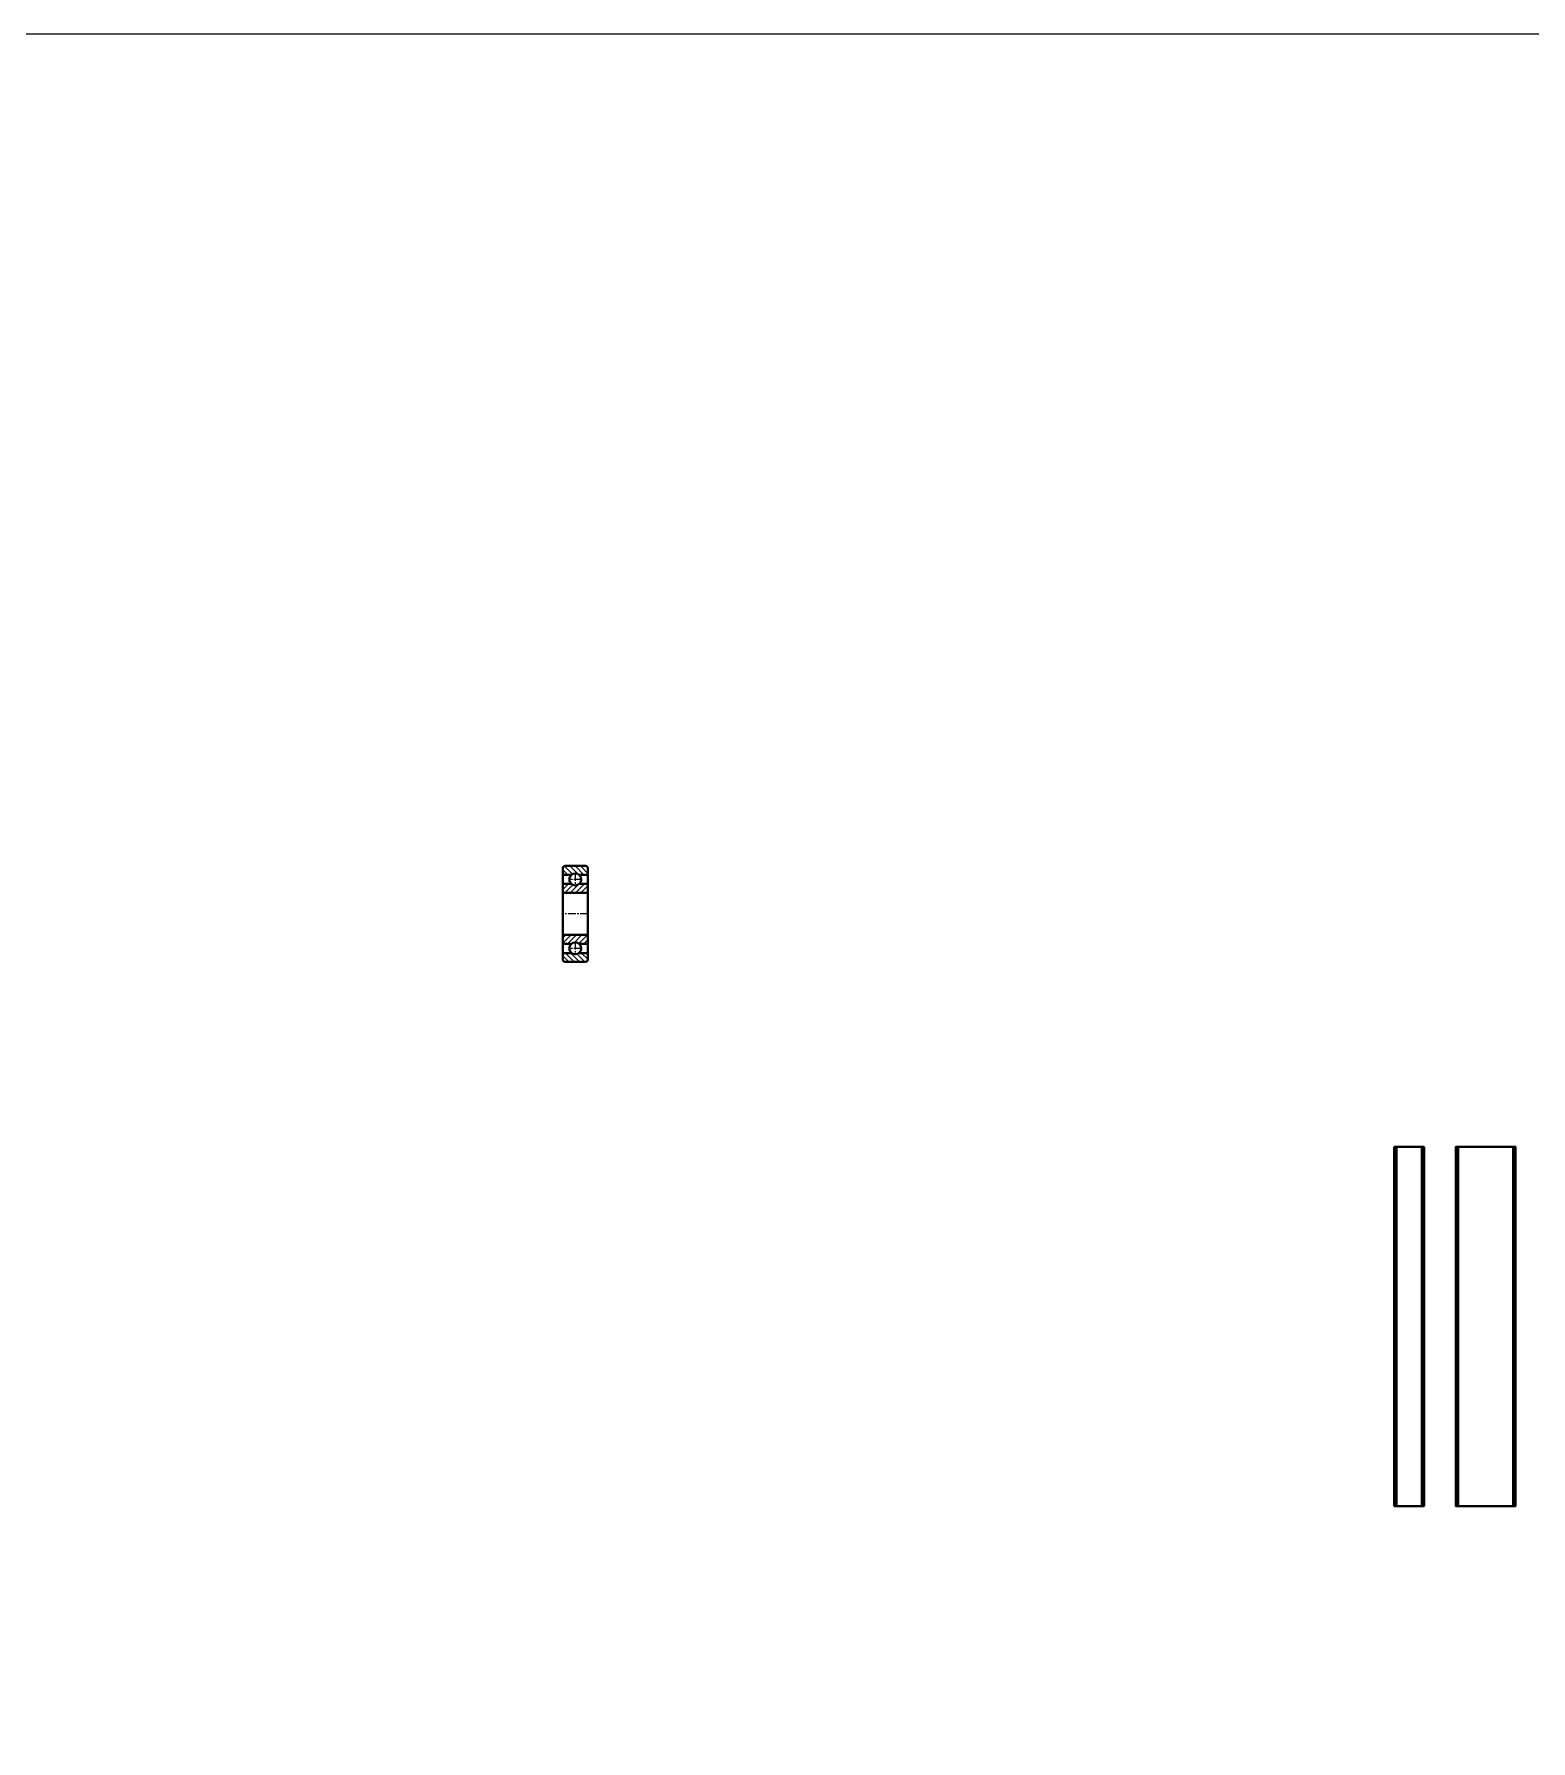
# Model space of a CAD drawing. Header units: millimetres. Extents: x -11382 to 23553, y -372 to 10786.
# Drawn here: x -4535 to -3285, y 4349 to 5775 of the extents above; entities that cross this region are included whole.
import ezdxf

# ---------------------------------------------------------------- set-up
doc = ezdxf.new("R2010")
doc.units = ezdxf.units.MM
doc.header["$LTSCALE"] = 0.2
doc.linetypes.add('CENTER', pattern=[50.8, 31.75, -6.35, 6.35, -6.35])
for name, color, linetype, lineweight in [('đường bao thấy', 7, 'Continuous', 40), ('đường kích thước', 90, 'Continuous', 15), ('đường mặt cắt', 160, 'Continuous', 15), ('đường nét tâm', 137, 'CENTER', 15)]:
    doc.layers.add(name, color=color, linetype=linetype, lineweight=lineweight)
pattern_1 = [(45, (3918.6444, -4203.1477), (-2.245064, 2.245064), [])]
pattern_2 = [(135, (3918.6444, -4203.1477), (-2.245064, -2.245064), [])]

# ---------------------------------------------------------------- blocks, each defined once
blk = doc.blocks.new('vb6307')
at = {"layer": 'đường mặt cắt'}
h = blk.add_hatch(dxfattribs=at)
h.set_pattern_fill('ANSI31', color=256, style=0)
h.set_pattern_definition(pattern_1)
h.paths.add_polyline_path([(3.1, 32.7), (10.5, 32.7), (10.5, 38, 0.414214), (8.5, 40), (-8.5, 40, 0.414214), (-10.5, 38), (-10.5, 32.7), (-3.1, 32.7, -0.348646)])
h = blk.add_hatch(dxfattribs=at)
h.set_pattern_fill('ANSI31', color=256, angle=90, style=0)
h.set_pattern_definition(pattern_2)
h.paths.add_polyline_path([(-3.3, 25), (-10.5, 25), (-10.5, 17.5), (10.5, 17.5), (10.5, 25), (3.3, 25, -0.370873)])
h = blk.add_hatch(dxfattribs=at)
h.set_pattern_fill('ANSI31', color=256, angle=90, style=0)
h.set_pattern_definition(pattern_2)
h.paths.add_polyline_path([(-10.5, -17.5), (-10.5, -25), (-3.3, -25, -0.370873), (3.3, -25), (10.5, -25), (10.5, -17.5)])
h = blk.add_hatch(dxfattribs=at)
h.set_pattern_fill('ANSI31', color=256, style=0)
h.set_pattern_definition(pattern_1)
h.paths.add_polyline_path([(8.5, -40, 0.414214), (10.5, -38), (10.5, -32.7), (3.1, -32.7, -0.348646), (-3.1, -32.7), (-10.5, -32.7), (-10.5, -38, 0.414214), (-8.5, -40)])
at = {"layer": 'đường bao thấy'}
for p, q in [((-10.5, 38), (-10.5, 0)), ((-10.5, 32.7), (-3.1, 32.7)), ((8.5, 40), (-8.5, 40)), ((3.1, 32.7), (10.5, 32.7)), ((10.5, 0), (10.5, 38)), ((-10.5, 25), (-3.3, 25)), ((-10.5, 17.5), (10.5, 17.5)), ((3.3, 25), (10.5, 25)), ((-10.5, -38), (-10.5, 0)), ((10.5, 0), (10.5, -38)), ((-10.5, -17.5), (10.5, -17.5)), ((-10.5, -25), (-3.3, -25)), ((3.3, -25), (10.5, -25)), ((-10.5, -32.7), (-3.1, -32.7)), ((8.5, -40), (-8.5, -40)), ((3.1, -32.7), (10.5, -32.7))]:
    blk.add_line(p, q, dxfattribs=at)
for centre in [(0, 28.8), (0, -28.8)]:
    blk.add_circle(centre, 5, dxfattribs=at)
for centre, start, end in [((-8.5, 38), 90, 180), ((8.5, 38), 0, 90), ((-8.5, -38), 180, 270), ((8.5, -38), 270, 0)]:
    blk.add_arc(centre, 2, start, end, dxfattribs=at)
at = {"layer": 'đường nét tâm'}
for p, q in [((-5.2, 28.8), (5.2, 28.8)), ((0, 34), (0, 23.5)), ((-10.5, 0), (10.5, 0)), ((0, -23.5), (0, -34)), ((-5.2, -28.8), (5.2, -28.8))]:
    blk.add_line(p, q, dxfattribs=at)

msp = doc.modelspace()

# ---------------------------------------------------------------- linework, layer by layer
at = {"layer": 'đường bao thấy'}
for p, q in [((-3398.696, 4545.625), (-3398.696, 4845.625)), ((-3398.696, 4845.625), (-3373.696, 4845.625)), ((-3396.696, 4545.625), (-3396.696, 4845.625)), ((-3375.696, 4845.625), (-3375.696, 4545.625)), ((-3373.696, 4845.625), (-3373.696, 4545.625)), ((-3345.302, 4545.625), (-3345.302, 4845.625)), ((-3299.302, 4845.625), (-3299.302, 4545.625)), ((-3373.696, 4545.625), (-3398.696, 4545.625))]:
    msp.add_line(p, q, dxfattribs=at)
msp.add_lwpolyline([(-3299.302, 4845.625), (-3297.302, 4845.625), (-3297.302, 4545.625), (-3347.302, 4545.625), (-3347.302, 4845.625), (-3299.302, 4845.625)], dxfattribs=at)
at = {"layer": 'đường kích thước'}
msp.add_lwpolyline([(-1822.119, 5775.37), (-6277.575, 5775.37), (-6277.575, 1397.743), (-1822.119, 1397.743)], close=True, dxfattribs=at)

# ---------------------------------------------------------------- block references
at = {"layer": 'đường bao thấy', "xscale": -1}
msp.add_blockref('vb6307', (-4082.579, 5040.363), dxfattribs=at)

doc.saveas('drawing.dxf')
